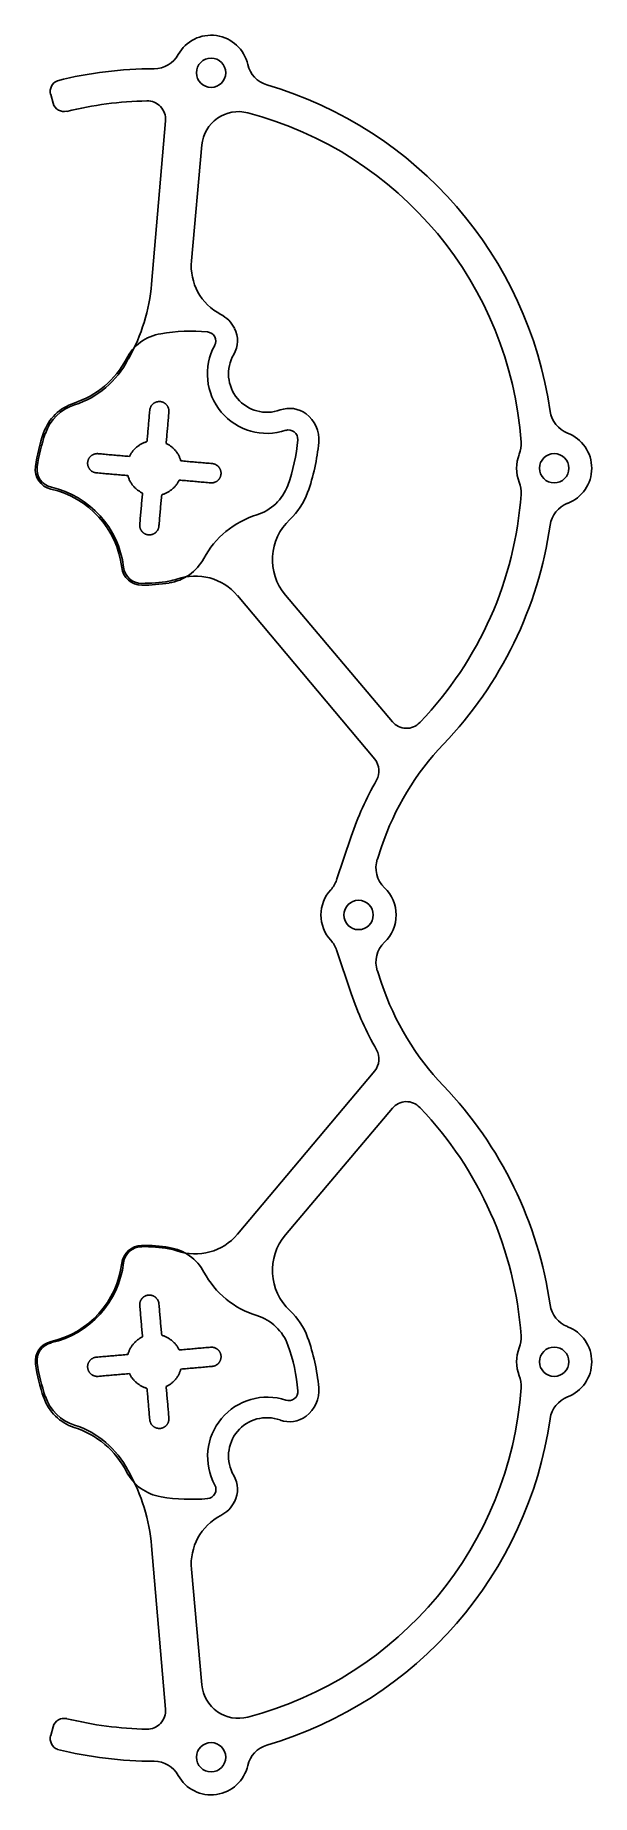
# Model space of a CAD drawing. Header units: millimetres. Extents: x 45 to 106, y -96 to 96.
import ezdxf

# ---------------------------------------------------------------- set-up
doc = ezdxf.new("R2010")
doc.units = ezdxf.units.MM
doc.header["$MEASUREMENT"] = 0
doc.layers.add('3 Inch Prop Guards', color=30, linetype='Continuous')

msp = doc.modelspace()

# ---------------------------------------------------------------- linework, layer by layer
at = {"layer": '3 Inch Prop Guards'}
for p, q in [((47.11, 88.62), (46.85, 89.59)), ((57.85, 68.89), (59.36, 86.72)), ((62.2, 71.43), (63.34, 84.07)), ((82.18, 17.04), (67.21, 34.89)), ((84.11, 21.12), (72.44, 34.95)), ((78.01, 3.86), (79.6, 8.6)), ((82.92, 7.49), (82.47, 6.14)), ((78.01, -3.78), (79.6, -8.52)), ((82.92, -7.41), (82.47, -6.06)), ((82.18, -16.96), (67.21, -34.81)), ((84.11, -21.04), (72.44, -34.88)), ((57.85, -68.82), (59.36, -86.64)), ((62.2, -71.36), (63.34, -83.99)), ((47.11, -88.55), (46.85, -89.51))]:
    msp.add_line(p, q, dxfattribs=at)
for centre in [(64.34, 91.95), (101.75, 48.79), (80.42, 0.04), (101.75, -48.72), (64.34, -91.88)]:
    msp.add_circle(centre, 1.6, dxfattribs=at)
for centre, radius, start, end in [((64.34, 91.95), 4.1, 12.634, 151.0705), ((58.16, 48.8), 43.59, 90.0444, 104.0367), ((58.13, 95.39), 3, 270.0444, 331.0705), ((71.27, 93.51), 3, 192.634, 253.6601), ((48.05, 89.92), 1.25, 111.5121, 195.4873), ((58.16, 48.8), 43.59, 8.1796, 73.6601), ((48.32, 88.96), 1.25, 195.4873, 283.755), ((58.15, 48.79), 40.1, 91.1725, 103.755), ((57.37, 86.89), 2, 355.1461, 91.1725), ((67.32, 83.71), 4, 75.2867, 174.8539), ((58.15, 48.79), 40.1, 4.0703, 75.2867), ((68.17, 70.9), 6, 174.8539, 242.3821), ((37.92, 70.59), 20, 330.6857, 355.1461), ((63.77, 62.48), 3.5, 26.8985, 62.3821), ((59.72, 58.35), 5.2, 99.5303, 152.6996), ((62.14, 43.92), 19.83, 84.7891, 99.5303), ((63.85, 62.67), 1, 331.428, 84.7891), ((64.22, 62.7), 3, 329.8153, 26.8985), ((70.43, 59.09), 6.49, 151.428, 288.385), ((46.39, 65.23), 9.8, 287.849, 332.6996), ((46.39, 65.23), 10, 287.849, 332.6996), ((59.72, 58.35), 5, 150.6857, 152.6996), ((70.43, 59.09), 4.19, 149.8153, 289.9975), ((50.99, 50.95), 5.2, 107.849, 160.8902), ((50.99, 50.95), 5, 107.849, 160.8902), ((72.89, 52.33), 3, 52.9143, 109.9975), ((72.59, 51.93), 3.5, 354.8076, 52.9143), ((104.28, 55.43), 3, 188.1867, 249.1667), ((64.81, 46.16), 19.83, 160.8902, 171.8282), ((64.81, 46.16), 19.63, 160.8902, 171.8282), ((72.79, 51.98), 1, 355.0086, 108.385), ((54.04, 53.62), 19.83, 340.2504, 355.0086), ((101.75, 48.79), 4.1, 290.8333, 69.1667), ((54.04, 53.62), 22.13, 340.2504, 354.8076), ((101.75, 48.79), 4.1, 158.2289, 201.7711), ((95.16, 51.43), 3, 338.2289, 4.0703), ((47.36, 48.67), 2.2, 171.8282, 257.3329), ((47.36, 48.67), 2, 171.8282, 257.3329), ((44.69, 36.79), 9.97, 6.8025, 77.3329), ((44.69, 36.79), 10.17, 6.8025, 77.3329), ((67.8, 48.68), 5.2, 287.0142, 340.2504), ((67.8, 48.68), 7.5, 313.1044, 340.2504), ((95.16, 46.16), 3, 355.9297, 21.7711), ((58.15, 48.79), 40.1, 316.3051, 355.9297), ((104.28, 42.16), 3, 110.8333, 171.8133), ((72.19, 34.33), 9.8, 107.0142, 151.8652), ((77.03, 38.82), 6, 133.1044, 220.1461), ((58.15, 48.79), 43.6, 316.3051, 351.8133), ((58.96, 41.41), 5.2, 278.8905, 331.8652), ((56.78, 38.23), 2.2, 186.8025, 270.2452), ((56.78, 38.23), 2, 186.8025, 270.2452), ((58.96, 41.41), 5, 278.8905, 289.3712), ((62.61, 31.03), 6, 40, 109.3712), ((56.7, 55.86), 19.63, 270.2452, 278.8905), ((56.7, 55.86), 19.83, 270.2452, 278.8905), ((85.64, 22.41), 2, 220.1461, 316.4476), ((111.37, -2.05), 33.5, 136.3051, 136.4476), ((111.37, -2.05), 30, 136.3051, 161.4655), ((80.65, 15.75), 2, 329.8992, 40), ((111.37, -2.05), 33.5, 149.8992, 161.4655), ((85.31, 5.19), 3, 161.4655, 226.4707), ((75.17, 4.81), 3, 317.7413, 341.4655), ((80.42, 0.04), 4.1, 137.7413, 180), ((80.42, 0.04), 4.1, 0, 46.4707), ((80.42, 0.04), 4.1, 180, 222.2587), ((80.42, 0.04), 4.1, 313.5293, 0), ((75.17, -4.74), 3, 18.5345, 42.2587), ((85.31, -5.11), 3, 133.5293, 198.5345), ((111.37, 2.13), 30, 198.5345, 223.6949), ((111.37, 2.13), 33.5, 198.5345, 210.1008), ((80.65, -15.68), 2, 320, 30.1008), ((58.15, -48.72), 43.6, 8.1867, 43.6949), ((85.64, -22.33), 2, 43.5524, 139.8539), ((111.37, 2.13), 33.5, 223.5524, 223.6949), ((58.15, -48.72), 40.1, 4.0703, 43.6949), ((56.79, -38.22), 2.2, 89.7717, 173.2144), ((56.78, -38.16), 2, 89.7548, 173.1975), ((56.7, -55.78), 19.63, 81.1095, 89.7548), ((56.72, -55.84), 19.83, 81.1264, 89.7717), ((58.96, -41.33), 5, 70.6288, 81.1095), ((58.98, -41.39), 5.2, 28.1517, 81.1264), ((62.61, -30.95), 6, 250.6288, 320), ((77.03, -38.75), 6, 139.8539, 226.8956), ((44.7, -36.78), 9.97, 282.684, 353.2144), ((44.69, -36.71), 10.17, 282.6671, 353.1975), ((72.2, -34.31), 9.8, 208.1517, 253.0026), ((67.82, -48.66), 5.2, 19.7665, 73.0026), ((67.8, -48.6), 7.5, 19.7496, 46.8956), ((104.28, -42.08), 3, 188.1867, 249.1667), ((54.04, -53.54), 22.13, 5.1924, 19.7496), ((95.16, -46.08), 3, 338.2289, 4.0703), ((101.75, -48.72), 4.1, 290.8333, 69.1667), ((47.38, -48.65), 2.2, 102.684, 188.1886), ((47.36, -48.59), 2, 102.6671, 188.1718), ((54.05, -53.61), 19.83, 5.0083, 19.7665), ((101.75, -48.72), 4.1, 158.2289, 201.7711), ((64.82, -46.14), 19.83, 188.1886, 199.1266), ((64.81, -46.08), 19.63, 188.1718, 199.1098), ((58.15, -48.72), 40.1, 284.7133, 355.9297), ((72.59, -51.86), 3.5, 307.0857, 5.1924), ((95.16, -51.35), 3, 355.9297, 21.7711), ((51, -50.93), 5.2, 199.1266, 252.1679), ((50.99, -50.87), 5, 199.1098, 252.151), ((70.45, -59.07), 6.49, 71.6319, 208.5889), ((72.81, -51.96), 1, 251.6319, 5.0083), ((104.28, -55.35), 3, 110.8333, 171.8133), ((46.39, -65.15), 10, 27.3004, 72.151), ((70.43, -59.01), 4.19, 70.0025, 210.1847), ((58.16, -48.73), 43.59, 286.3399, 351.8204), ((72.89, -52.26), 3, 250.0025, 307.0857), ((46.41, -65.21), 9.8, 27.3173, 72.1679), ((59.74, -58.33), 5.2, 207.3173, 260.4865), ((59.72, -58.27), 5, 207.3004, 209.3143), ((37.92, -70.51), 20, 4.8539, 29.3143), ((64.22, -62.63), 3, 333.1015, 30.1847), ((63.87, -62.65), 1, 275.2278, 28.5889), ((62.16, -43.9), 19.83, 260.4865, 275.2278), ((63.77, -62.4), 3.5, 297.6179, 333.1015), ((68.17, -70.82), 6, 117.6179, 185.1461), ((67.32, -83.63), 4, 185.1461, 284.7133), ((48.32, -88.88), 1.25, 76.245, 164.5127), ((58.15, -48.72), 40.1, 256.245, 268.8275), ((57.37, -86.81), 2, 268.8275, 4.8539), ((48.05, -89.85), 1.25, 164.5127, 248.4879), ((58.16, -48.73), 43.59, 255.9633, 269.9556), ((71.27, -93.43), 3, 106.3399, 167.366), ((58.13, -95.31), 3, 28.9295, 89.9556), ((64.34, -91.88), 4.1, 208.9295, 347.366)]:
    msp.add_arc(centre, radius, start, end, dxfattribs=at)
for points, weights, knots in [([(57.35, 51.69), (57.5, 53.4), (57.65, 55.11), (57.74, 56.16), (58.79, 56.07), (59.83, 55.97), (59.74, 54.93), (59.59, 53.22), (59.44, 51.5)], [1, 1, 1, 0.707106781187, 1, 0.707106781187, 1, 1, 1], [6.852901, 6.852901, 6.852901, 7.852901, 7.852901, 9.423697, 9.423697, 10.994494, 10.994494, 11.994494, 11.994494, 11.994494]), ([(55.26, 47.99), (53.55, 48.14), (51.83, 48.29), (50.79, 48.38), (50.88, 49.43), (50.97, 50.48), (52.02, 50.38), (53.73, 50.23), (55.44, 50.08)], [1, 1, 1, 0.707106781187, 1, 0.707106781187, 1, 1, 1], [0.855654, 0.855654, 0.855654, 1.855654, 1.855654, 3.42645, 3.42645, 4.997247, 4.997247, 5.997247, 5.997247, 5.997247]), ([(61.04, 49.6), (62.75, 49.45), (64.47, 49.3), (65.51, 49.2), (65.42, 48.16), (65.33, 47.11), (64.29, 47.2), (62.57, 47.35), (60.86, 47.5)], [1, 1, 1, 0.707106781187, 1, 0.707106781187, 1, 1, 1], [12.850148, 12.850148, 12.850148, 13.850148, 13.850148, 15.420944, 15.420944, 16.99174, 16.99174, 17.99174, 17.99174, 17.99174]), ([(58.95, 45.9), (58.8, 44.19), (58.65, 42.48), (58.6, 41.87), (58.05, 41.62), (57.5, 41.36), (57, 41.71), (56.51, 42.06), (56.56, 42.66), (56.71, 44.37), (56.86, 46.09)], [1, 1, 1, 0.866025403784, 1, 0.866025403784, 1, 0.866025403784, 1, 1, 1], [18.847394, 18.847394, 18.847394, 19.847394, 19.847394, 20.894592, 20.894592, 21.94179, 21.94179, 22.988987, 22.988987, 23.988987, 23.988987, 23.988987]), ([(58.95, -45.83), (58.8, -44.11), (58.65, -42.4), (58.6, -41.8), (58.05, -41.54), (57.5, -41.28), (57, -41.63), (56.51, -41.98), (56.56, -42.58), (56.71, -44.3), (56.86, -46.01)], [1, 1, 1, 0.866025403784, 1, 0.866025403784, 1, 0.866025403784, 1, 1, 1], [18.847394, 18.847394, 18.847394, 19.847394, 19.847394, 20.894592, 20.894592, 21.94179, 21.94179, 22.988987, 22.988987, 23.988987, 23.988987, 23.988987]), ([(55.26, -47.92), (53.55, -48.07), (51.83, -48.22), (50.79, -48.31), (50.88, -49.35), (50.97, -50.4), (52.02, -50.31), (53.73, -50.16), (55.44, -50.01)], [1, 1, 1, 0.707106781187, 1, 0.707106781187, 1, 1, 1], [0.855654, 0.855654, 0.855654, 1.855654, 1.855654, 3.42645, 3.42645, 4.997247, 4.997247, 5.997247, 5.997247, 5.997247]), ([(61.04, -49.52), (62.75, -49.37), (64.47, -49.22), (65.51, -49.13), (65.42, -48.08), (65.33, -47.04), (64.29, -47.13), (62.57, -47.28), (60.86, -47.43)], [1, 1, 1, 0.707106781187, 1, 0.707106781187, 1, 1, 1], [12.850148, 12.850148, 12.850148, 13.850148, 13.850148, 15.420944, 15.420944, 16.99174, 16.99174, 17.99174, 17.99174, 17.99174]), ([(57.35, -51.61), (57.5, -53.32), (57.65, -55.04), (57.74, -56.08), (58.79, -55.99), (59.83, -55.9), (59.74, -54.85), (59.59, -53.14), (59.44, -51.43)], [1, 1, 1, 0.707106781187, 1, 0.707106781187, 1, 1, 1], [6.852901, 6.852901, 6.852901, 7.852901, 7.852901, 9.423697, 9.423697, 10.994494, 10.994494, 11.994494, 11.994494, 11.994494])]:
    msp.add_rational_spline(points, weights, degree=2, knots=knots, dxfattribs=at)
for points in [[(55.44, 50.08), (56.03, 51.32), (57.35, 51.69)], [(59.44, 51.5), (60.68, 50.91), (61.04, 49.6)], [(56.86, 46.09), (55.62, 46.67), (55.26, 47.99)], [(60.86, 47.5), (60.27, 46.27), (58.95, 45.9)], [(56.86, -46.01), (55.62, -46.6), (55.26, -47.92)], [(60.86, -47.43), (60.27, -46.19), (58.95, -45.83)], [(59.44, -51.43), (60.68, -50.84), (61.04, -49.52)], [(55.44, -50.01), (56.03, -51.24), (57.35, -51.61)]]:
    msp.add_rational_spline(points, [1, 0.90986943839, 1], degree=2, dxfattribs=at)

doc.saveas('drawing.dxf')
